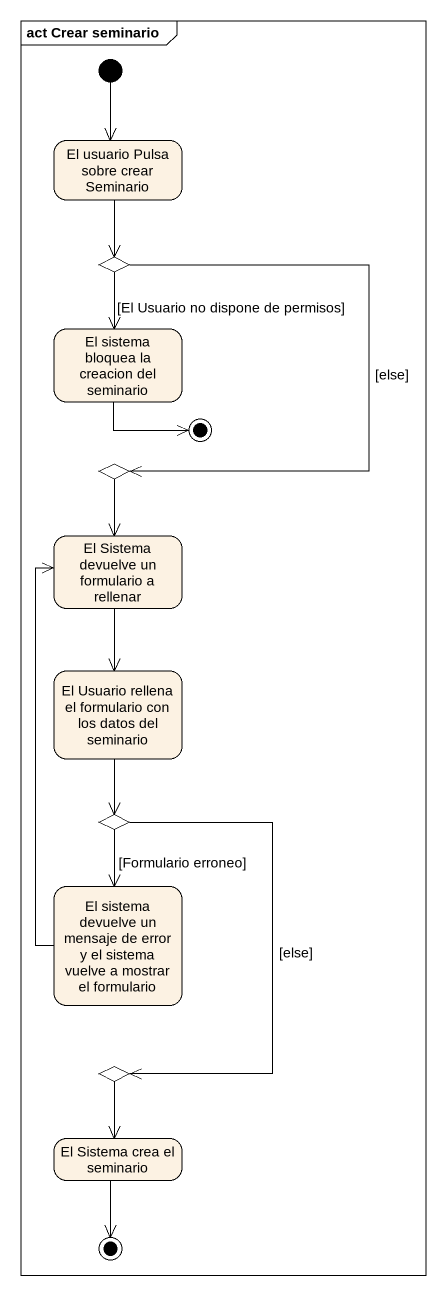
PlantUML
@startuml
mainframe act Crear seminario
hide empty description
state "El usuario Pulsa sobre crear Seminario" as El_usuario_Pulsa_sobre
state choice1 <<choice>>
state "El sistema bloquea la creacion del seminario" as El_sistema_bloquea_la
state final1 <<end>>
state choice2 <<choice>>
state "El Sistema devuelve un formulario a rellenar" as El_Sistema_devuelve_un
state "El Usuario rellena el formulario con los datos del seminario" as El_Usuario_rellena_el
state choice3 <<choice>>
state "El sistema devuelve un mensaje de error y el sistema vuelve a mostrar el formulario" as El_sistema_devuelve_un
state choice4 <<choice>>
state "El Sistema crea el seminario" as El_Sistema_crea_el_seminario
state final2 <<end>>
[*] --> El_usuario_Pulsa_sobre
El_usuario_Pulsa_sobre --> choice1
choice1 --> El_sistema_bloquea_la : [El Usuario no dispone de permisos]
choice1 --> choice2 : [else]
El_sistema_bloquea_la --> final1
choice2 --> El_Sistema_devuelve_un
El_Sistema_devuelve_un --> El_Usuario_rellena_el
El_Usuario_rellena_el --> choice3
choice3 --> El_sistema_devuelve_un : [Formulario erroneo]
choice3 --> choice4 : [else]
El_sistema_devuelve_un -up-> El_Sistema_devuelve_un
choice4 --> El_Sistema_crea_el_seminario
El_Sistema_crea_el_seminario --> final2
@enduml
